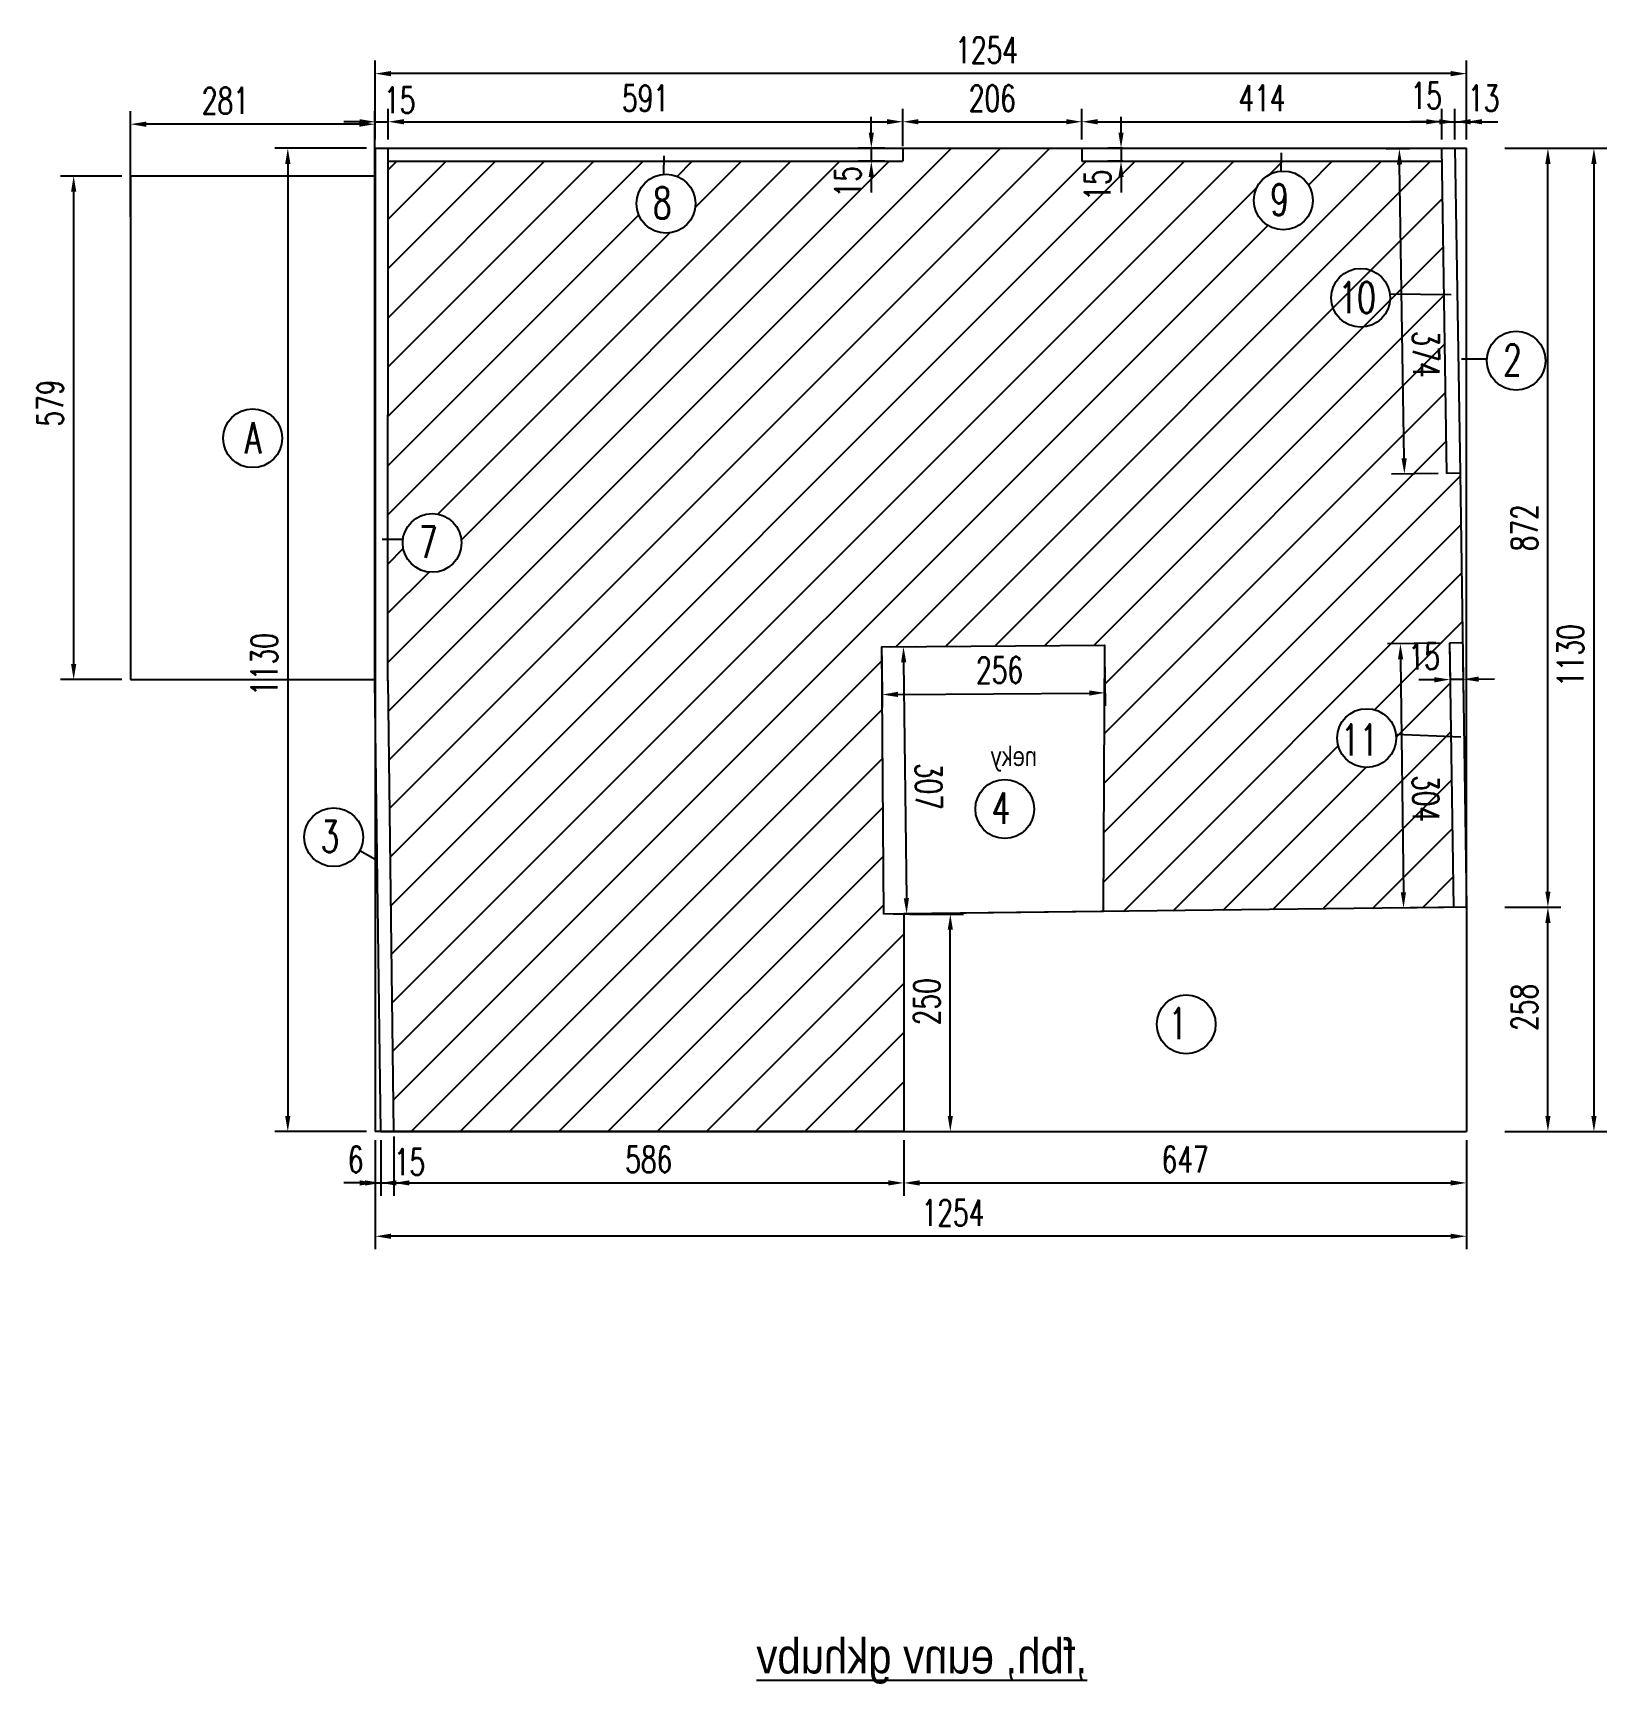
# Model space of a CAD drawing. Header units: millimetres. Extents: x -16827 to 578743, y -172057 to -159444.
# Drawn here: x -13167 to -11358, y -164292 to -162395 of the extents above; entities that cross this region are included whole.
import ezdxf
from ezdxf.enums import TextEntityAlignment as Align

# ---------------------------------------------------------------- set-up
doc = ezdxf.new("R2010")
doc.units = ezdxf.units.MM
doc.header["$LTSCALE"] = 50
doc.header["$MEASUREMENT"] = 0
doc.layers.get('0').update_dxf_attribs({"linetype": 'CONTINUOUS'})
doc.layers.get('DEFPOINTS').update_dxf_attribs({"linetype": 'CONTINUOUS'})
for name, color, linetype in [('$0$A-View 4', 8, 'CONTINUOUS'), ('A-Anno-Dim 100', 9, 'CONTINUOUS'), ('A-Anno-Text 100', 2, 'CONTINUOUS'), ('A-View 2', 2, 'CONTINUOUS'), ('CONT', 31, 'CONTINUOUS'), ('Line', 7, 'CONTINUOUS')]:
    doc.layers.add(name, color=color, linetype=linetype)
doc.styles.add('MGIL', font='michal_m.shx')
doc.styles.add('Rom_Dim', font='ROMANS.shx', dxfattribs={"width": 0.7})
doc.styles.add('TECHNO_M', font='TECHNO_M.SHX')
doc.dimstyles.new('M250', dxfattribs={"dimtxt": 30, "dimasz": 18, "dimexe": 15, "dimexo": 10, "dimgap": 12, "dimtad": 1, "dimdec": 0, "dimrnd": 0.1, "dimdsep": 46, "dimtxsty": 'Rom_Dim', "dimblk2": 'OBLIQUE', "dimcen": 0, "dimdle": 5, "dimclrd": 256, "dimclre": 256, "dimclrt": 256, "dimadec": 0, "dimazin": 0, "dimtfac": 1, "dimtdec": 0, "dimtmove": 1, "dimatfit": 0, "dimfxl": 1, "dimtolj": 1, "dimlwd": -1, "dimlwe": -1, "dimarcsym": 0})

# ---------------------------------------------------------------- blocks, each defined once
blk = doc.blocks.new('*D211')
at = {"layer": 'A-Anno-Dim 100', "transparency": 16777216}
for p, q in [((-12773.7, -163667.4), (-12773.7, -163731.4)), ((-12767.4, -163667.4), (-12767.4, -163731.4)), ((-12791.7, -163716.4), (-12809.7, -163716.4)), ((-12773.7, -163716.4), (-12767.4, -163716.4)), ((-12749.4, -163716.4), (-12731.4, -163716.4))]:
    blk.add_line(p, q, dxfattribs=at)
for points in [[(-12791.7, -163713.4), (-12791.7, -163719.4), (-12773.7, -163716.4)], [(-12749.4, -163713.4), (-12749.4, -163719.4), (-12767.4, -163716.4)]]:
    blk.add_solid(points, dxfattribs=at)
at = {"layer": 'DEFPOINTS', "color": 0, "transparency": 16777216}
for p in [(-12773.7, -163657.4), (-12767.4, -163657.4), (-12767.4, -163716.4)]:
    blk.add_point(p, dxfattribs=at)
at = {"layer": 'A-Anno-Dim 100', "transparency": 16777216, "insert": (-12796.2, -163689.4), "char_height": 30, "attachment_point": 5, "style": 'Rom_Dim'}
blk.add_mtext('\\A1;6', dxfattribs=at)
blk = doc.blocks.new('_OBLIQUE')
at = {"color": 0, "linetype": 'ByBlock'}
blk.add_line((-0.5, -0.5), (0.5, 0.5), dxfattribs=at)
blk = doc.blocks.new('*D212')
at = {"layer": 'A-Anno-Dim 100', "transparency": 16777216}
for p, q in [((-12767.4, -163667.4), (-12767.4, -163731.4)), ((-12752.4, -163663.1), (-12752.4, -163731.4)), ((-12785.4, -163716.4), (-12803.4, -163716.4)), ((-12767.4, -163716.4), (-12752.4, -163716.4)), ((-12734.4, -163716.4), (-12716.4, -163716.4))]:
    blk.add_line(p, q, dxfattribs=at)
for points in [[(-12785.4, -163713.4), (-12785.4, -163719.4), (-12767.4, -163716.4)], [(-12734.4, -163713.4), (-12734.4, -163719.4), (-12752.4, -163716.4)]]:
    blk.add_solid(points, dxfattribs=at)
at = {"layer": 'DEFPOINTS', "color": 0, "transparency": 16777216}
for p in [(-12767.4, -163657.4), (-12752.4, -163653.1), (-12752.4, -163716.4)]:
    blk.add_point(p, dxfattribs=at)
at = {"layer": 'A-Anno-Dim 100', "transparency": 16777216, "insert": (-12734.4, -163692.4), "char_height": 30, "attachment_point": 5, "style": 'Rom_Dim'}
blk.add_mtext('\\A1;15', dxfattribs=at)
blk = doc.blocks.new('*D213')
at = {"layer": 'A-Anno-Dim 100', "transparency": 16777216}
for p, q in [((-12752.4, -163663.1), (-12752.4, -163731.4)), ((-12166.2, -163667.4), (-12166.2, -163731.4)), ((-12734.4, -163716.4), (-12184.2, -163716.4))]:
    blk.add_line(p, q, dxfattribs=at)
for points in [[(-12734.4, -163713.4), (-12734.4, -163719.4), (-12752.4, -163716.4)], [(-12184.2, -163713.4), (-12184.2, -163719.4), (-12166.2, -163716.4)]]:
    blk.add_solid(points, dxfattribs=at)
at = {"layer": 'DEFPOINTS', "color": 0, "transparency": 16777216}
for p in [(-12752.4, -163653.1), (-12166.2, -163657.4), (-12166.2, -163716.4)]:
    blk.add_point(p, dxfattribs=at)
at = {"layer": 'A-Anno-Dim 100', "transparency": 16777216, "insert": (-12459.3, -163689.4), "char_height": 30, "attachment_point": 5, "style": 'Rom_Dim'}
blk.add_mtext('\\A1;586', dxfattribs=at)
blk = doc.blocks.new('*D214')
at = {"layer": 'A-Anno-Dim 100', "transparency": 16777216}
for p, q in [((-12166.2, -163667.4), (-12166.2, -163731.4)), ((-11519.6, -163667.4), (-11519.6, -163731.4)), ((-12148.2, -163716.4), (-11537.6, -163716.4))]:
    blk.add_line(p, q, dxfattribs=at)
for points in [[(-12148.2, -163713.4), (-12148.2, -163719.4), (-12166.2, -163716.4)], [(-11537.6, -163713.4), (-11537.6, -163719.4), (-11519.6, -163716.4)]]:
    blk.add_solid(points, dxfattribs=at)
at = {"layer": 'DEFPOINTS', "color": 0, "transparency": 16777216}
for p in [(-12166.2, -163657.4), (-11519.6, -163657.4), (-11519.6, -163716.4)]:
    blk.add_point(p, dxfattribs=at)
at = {"layer": 'A-Anno-Dim 100', "transparency": 16777216, "insert": (-11842.9, -163689.4), "char_height": 30, "attachment_point": 5, "style": 'Rom_Dim'}
blk.add_mtext('\\A1;647', dxfattribs=at)
blk = doc.blocks.new('*D215')
at = {"layer": 'A-Anno-Dim 100', "transparency": 16777216}
for p, q in [((-12773.7, -163667.4), (-12773.7, -163792.7)), ((-11519.6, -163667.4), (-11519.6, -163792.7)), ((-11537.6, -163777.7), (-12755.7, -163777.7))]:
    blk.add_line(p, q, dxfattribs=at)
for points in [[(-12755.7, -163774.7), (-12755.7, -163780.7), (-12773.7, -163777.7)], [(-11537.6, -163774.7), (-11537.6, -163780.7), (-11519.6, -163777.7)]]:
    blk.add_solid(points, dxfattribs=at)
at = {"layer": 'DEFPOINTS', "color": 0, "transparency": 16777216}
for p in [(-12773.7, -163657.4), (-11519.6, -163657.4), (-12773.7, -163777.7)]:
    blk.add_point(p, dxfattribs=at)
at = {"layer": 'A-Anno-Dim 100', "transparency": 16777216, "insert": (-12109.7, -163750.7), "char_height": 30, "attachment_point": 5, "style": 'Rom_Dim'}
blk.add_mtext('\\A1;1254', dxfattribs=at)
blk = doc.blocks.new('*D216')
at = {"layer": 'A-Anno-Dim 100', "transparency": 16777216}
for p, q in [((-12159.2, -163407.4), (-12097.8, -163407.4)), ((-12112.8, -163639.4), (-12112.8, -163425.4)), ((-12156.2, -163657.4), (-12097.8, -163657.4))]:
    blk.add_line(p, q, dxfattribs=at)
for points in [[(-12115.8, -163425.4), (-12109.8, -163425.4), (-12112.8, -163407.4)], [(-12115.8, -163639.4), (-12109.8, -163639.4), (-12112.8, -163657.4)]]:
    blk.add_solid(points, dxfattribs=at)
at = {"layer": 'DEFPOINTS', "color": 0, "transparency": 16777216}
for p in [(-12169.2, -163407.4), (-12112.8, -163407.4), (-12166.2, -163657.4)]:
    blk.add_point(p, dxfattribs=at)
at = {"layer": 'A-Anno-Dim 100', "transparency": 16777216, "insert": (-12139.8, -163508.2), "char_height": 30, "attachment_point": 5, "rotation": 90, "style": 'Rom_Dim'}
blk.add_mtext('\\A1;250', dxfattribs=at)
blk = doc.blocks.new('*D217')
at = {"layer": 'A-Anno-Dim 100', "transparency": 16777216}
for p, q in [((-11475.4, -163399.6), (-11411, -163399.6)), ((-11426, -163639.4), (-11426, -163417.6)), ((-11475.4, -163657.4), (-11411, -163657.4))]:
    blk.add_line(p, q, dxfattribs=at)
for points in [[(-11429, -163417.6), (-11423, -163417.6), (-11426, -163399.6)], [(-11429, -163639.4), (-11423, -163639.4), (-11426, -163657.4)]]:
    blk.add_solid(points, dxfattribs=at)
at = {"layer": 'DEFPOINTS', "color": 0, "transparency": 16777216}
for p in [(-11485.4, -163399.6), (-11426, -163399.6), (-11485.4, -163657.4)]:
    blk.add_point(p, dxfattribs=at)
at = {"layer": 'A-Anno-Dim 100', "transparency": 16777216, "insert": (-11453, -163514.6), "char_height": 30, "attachment_point": 5, "rotation": 90, "style": 'Rom_Dim'}
blk.add_mtext('\\A1;258', dxfattribs=at)
blk = doc.blocks.new('*D218')
at = {"layer": 'A-Anno-Dim 100', "transparency": 16777216}
for p, q in [((-11475.4, -162527.3), (-11411, -162527.3)), ((-11426, -163381.6), (-11426, -162545.3)), ((-11475.4, -163399.6), (-11411, -163399.6))]:
    blk.add_line(p, q, dxfattribs=at)
for points in [[(-11429, -162545.3), (-11423, -162545.3), (-11426, -162527.3)], [(-11429, -163381.6), (-11423, -163381.6), (-11426, -163399.6)]]:
    blk.add_solid(points, dxfattribs=at)
at = {"layer": 'DEFPOINTS', "color": 0, "transparency": 16777216}
for p in [(-11485.4, -162527.3), (-11426, -162527.3), (-11485.4, -163399.6)]:
    blk.add_point(p, dxfattribs=at)
at = {"layer": 'A-Anno-Dim 100', "transparency": 16777216, "insert": (-11453, -162963.5), "char_height": 30, "attachment_point": 5, "rotation": 90, "style": 'Rom_Dim'}
blk.add_mtext('\\A1;872', dxfattribs=at)
blk = doc.blocks.new('*D219')
at = {"layer": 'A-Anno-Dim 100', "transparency": 16777216}
for p, q in [((-11456.5, -162527.3), (-11358.1, -162527.3)), ((-11373.1, -162545.3), (-11373.1, -163639.4)), ((-11433.2, -163657.4), (-11358.1, -163657.4))]:
    blk.add_line(p, q, dxfattribs=at)
for points in [[(-11376.1, -162545.3), (-11370.1, -162545.3), (-11373.1, -162527.3)], [(-11376.1, -163639.4), (-11370.1, -163639.4), (-11373.1, -163657.4)]]:
    blk.add_solid(points, dxfattribs=at)
at = {"layer": 'DEFPOINTS', "color": 0, "transparency": 16777216}
for p in [(-11466.5, -162527.3), (-11443.2, -163657.4), (-11373.1, -163657.4)]:
    blk.add_point(p, dxfattribs=at)
at = {"layer": 'A-Anno-Dim 100', "transparency": 16777216, "insert": (-11400.1, -163110.4), "char_height": 30, "attachment_point": 5, "rotation": 90, "style": 'Rom_Dim'}
blk.add_mtext('\\A1;1130', dxfattribs=at)
blk = doc.blocks.new('*D220')
at = {"layer": 'A-Anno-Dim 100', "transparency": 16777216}
for p, q in [((-12773.7, -162517.3), (-12773.7, -162481.9)), ((-12758.7, -162517.3), (-12758.7, -162481.9)), ((-12791.7, -162496.9), (-12809.7, -162496.9)), ((-12773.7, -162496.9), (-12758.7, -162496.9)), ((-12740.7, -162496.9), (-12722.7, -162496.9))]:
    blk.add_line(p, q, dxfattribs=at)
for points in [[(-12791.7, -162493.9), (-12791.7, -162499.9), (-12773.7, -162496.9)], [(-12740.7, -162493.9), (-12740.7, -162499.9), (-12758.7, -162496.9)]]:
    blk.add_solid(points, dxfattribs=at)
at = {"layer": 'DEFPOINTS', "color": 0, "transparency": 16777216}
for p in [(-12758.7, -162496.9), (-12773.7, -162527.3), (-12758.7, -162527.3)]:
    blk.add_point(p, dxfattribs=at)
at = {"layer": 'A-Anno-Dim 100', "transparency": 16777216, "insert": (-12745.6, -162472.1), "char_height": 30, "attachment_point": 5, "style": 'Rom_Dim'}
blk.add_mtext('\\A1;15', dxfattribs=at)
blk = doc.blocks.new('*D221')
at = {"layer": 'A-Anno-Dim 100', "transparency": 16777216}
for p, q in [((-12758.7, -162517.3), (-12758.7, -162481.9)), ((-12167.5, -162524.9), (-12167.5, -162481.9)), ((-12740.7, -162496.9), (-12185.5, -162496.9))]:
    blk.add_line(p, q, dxfattribs=at)
for points in [[(-12740.7, -162493.9), (-12740.7, -162499.9), (-12758.7, -162496.9)], [(-12185.5, -162493.9), (-12185.5, -162499.9), (-12167.5, -162496.9)]]:
    blk.add_solid(points, dxfattribs=at)
at = {"layer": 'DEFPOINTS', "color": 0, "transparency": 16777216}
for p in [(-12167.5, -162496.9), (-12758.7, -162527.3), (-12167.5, -162534.9)]:
    blk.add_point(p, dxfattribs=at)
at = {"layer": 'A-Anno-Dim 100', "transparency": 16777216, "insert": (-12463.1, -162469.9), "char_height": 30, "attachment_point": 5, "style": 'Rom_Dim'}
blk.add_mtext('\\A1;591', dxfattribs=at)
blk = doc.blocks.new('*D222')
at = {"layer": 'A-Anno-Dim 100', "transparency": 16777216}
for p, q in [((-12167.5, -162524.9), (-12167.5, -162481.9)), ((-11961.5, -162517.3), (-11961.5, -162481.9)), ((-12149.5, -162496.9), (-11979.5, -162496.9))]:
    blk.add_line(p, q, dxfattribs=at)
for points in [[(-12149.5, -162493.9), (-12149.5, -162499.9), (-12167.5, -162496.9)], [(-11979.5, -162493.9), (-11979.5, -162499.9), (-11961.5, -162496.9)]]:
    blk.add_solid(points, dxfattribs=at)
at = {"layer": 'DEFPOINTS', "color": 0, "transparency": 16777216}
for p in [(-11961.5, -162496.9), (-12167.5, -162534.9), (-11961.5, -162527.3)]:
    blk.add_point(p, dxfattribs=at)
at = {"layer": 'A-Anno-Dim 100', "transparency": 16777216, "insert": (-12064.5, -162469.9), "char_height": 30, "attachment_point": 5, "style": 'Rom_Dim'}
blk.add_mtext('\\A1;206', dxfattribs=at)
blk = doc.blocks.new('*D120')
at = {"layer": 'A-Anno-Dim 100', "transparency": 16777216}
for p, q in [((-11961.5, -162517.3), (-11961.5, -162481.9)), ((-11547.8, -162517.3), (-11547.8, -162481.9)), ((-11943.5, -162496.9), (-11565.8, -162496.9))]:
    blk.add_line(p, q, dxfattribs=at)
for points in [[(-11943.5, -162493.9), (-11943.5, -162499.9), (-11961.5, -162496.9)], [(-11565.8, -162493.9), (-11565.8, -162499.9), (-11547.8, -162496.9)]]:
    blk.add_solid(points, dxfattribs=at)
at = {"layer": 'DEFPOINTS', "color": 0, "transparency": 16777216}
for p in [(-11547.8, -162496.9), (-11961.5, -162527.3), (-11547.8, -162527.3)]:
    blk.add_point(p, dxfattribs=at)
at = {"layer": 'A-Anno-Dim 100', "transparency": 16777216, "insert": (-11754.6, -162469.9), "char_height": 30, "attachment_point": 5, "style": 'Rom_Dim'}
blk.add_mtext('\\A1;414', dxfattribs=at)
blk = doc.blocks.new('*D121')
at = {"layer": 'A-Anno-Dim 100', "transparency": 16777216}
for p, q in [((-11547.8, -162517.3), (-11547.8, -162481.9)), ((-11532.8, -162517.3), (-11532.8, -162481.9)), ((-11565.8, -162496.9), (-11583.8, -162496.9)), ((-11547.8, -162496.9), (-11532.8, -162496.9)), ((-11514.8, -162496.9), (-11496.8, -162496.9))]:
    blk.add_line(p, q, dxfattribs=at)
for points in [[(-11565.8, -162493.9), (-11565.8, -162499.9), (-11547.8, -162496.9)], [(-11514.8, -162493.9), (-11514.8, -162499.9), (-11532.8, -162496.9)]]:
    blk.add_solid(points, dxfattribs=at)
at = {"layer": 'DEFPOINTS', "color": 0, "transparency": 16777216}
for p in [(-11532.8, -162496.9), (-11547.8, -162527.3), (-11532.8, -162527.3)]:
    blk.add_point(p, dxfattribs=at)
at = {"layer": 'A-Anno-Dim 100', "transparency": 16777216, "insert": (-11565.8, -162466.9), "char_height": 30, "attachment_point": 5, "style": 'Rom_Dim'}
blk.add_mtext('\\A1;15', dxfattribs=at)
blk = doc.blocks.new('*D122')
at = {"layer": 'A-Anno-Dim 100', "transparency": 16777216}
for p, q in [((-11532.8, -162517.3), (-11532.8, -162481.9)), ((-11519.6, -162517.3), (-11519.6, -162481.9)), ((-11550.8, -162496.9), (-11568.8, -162496.9)), ((-11532.8, -162496.9), (-11519.6, -162496.9)), ((-11501.6, -162496.9), (-11483.6, -162496.9))]:
    blk.add_line(p, q, dxfattribs=at)
for points in [[(-11550.8, -162493.9), (-11550.8, -162499.9), (-11532.8, -162496.9)], [(-11501.6, -162493.9), (-11501.6, -162499.9), (-11519.6, -162496.9)]]:
    blk.add_solid(points, dxfattribs=at)
at = {"layer": 'DEFPOINTS', "color": 0, "transparency": 16777216}
for p in [(-11519.6, -162496.9), (-11532.8, -162527.3), (-11519.6, -162527.3)]:
    blk.add_point(p, dxfattribs=at)
at = {"layer": 'A-Anno-Dim 100', "transparency": 16777216, "insert": (-11499.8, -162469.9), "char_height": 30, "attachment_point": 5, "style": 'Rom_Dim'}
blk.add_mtext('\\A1;13', dxfattribs=at)
blk = doc.blocks.new('*D123')
at = {"layer": 'A-Anno-Dim 100', "transparency": 16777216}
for p, q in [((-12773.7, -162517.3), (-12773.7, -162426.6)), ((-11537.6, -162441.6), (-12755.7, -162441.6)), ((-11519.6, -162517.3), (-11519.6, -162426.6))]:
    blk.add_line(p, q, dxfattribs=at)
for points in [[(-12755.7, -162438.6), (-12755.7, -162444.6), (-12773.7, -162441.6)], [(-11537.6, -162438.6), (-11537.6, -162444.6), (-11519.6, -162441.6)]]:
    blk.add_solid(points, dxfattribs=at)
at = {"layer": 'DEFPOINTS', "color": 0, "transparency": 16777216}
for p in [(-12773.7, -162441.6), (-12773.7, -162527.3), (-11519.6, -162527.3)]:
    blk.add_point(p, dxfattribs=at)
at = {"layer": 'A-Anno-Dim 100', "transparency": 16777216, "insert": (-12071.1, -162414.6), "char_height": 30, "attachment_point": 5, "style": 'Rom_Dim'}
blk.add_mtext('\\A1;1254', dxfattribs=at)
blk = doc.blocks.new('*D124')
at = {"layer": 'A-Anno-Dim 100', "transparency": 16777216}
for p, q in [((-12203.6, -162509.3), (-12203.6, -162491.3)), ((-12188.2, -162527.3), (-12218.6, -162527.3)), ((-12203.6, -162527.3), (-12203.6, -162542.3)), ((-12188.2, -162542.3), (-12218.6, -162542.3)), ((-12203.6, -162560.3), (-12203.6, -162578.3))]:
    blk.add_line(p, q, dxfattribs=at)
for points in [[(-12206.6, -162509.3), (-12200.6, -162509.3), (-12203.6, -162527.3)], [(-12206.6, -162560.3), (-12200.6, -162560.3), (-12203.6, -162542.3)]]:
    blk.add_solid(points, dxfattribs=at)
at = {"layer": 'DEFPOINTS', "color": 0, "transparency": 16777216}
for p in [(-12178.2, -162527.3), (-12203.6, -162542.3), (-12178.2, -162542.3)]:
    blk.add_point(p, dxfattribs=at)
at = {"layer": 'A-Anno-Dim 100', "transparency": 16777216, "insert": (-12230.6, -162565.8), "char_height": 30, "attachment_point": 5, "rotation": 90, "style": 'Rom_Dim'}
blk.add_mtext('\\A1;15', dxfattribs=at)
blk = doc.blocks.new('*D125')
at = {"layer": 'A-Anno-Dim 100', "transparency": 16777216}
for p, q in [((-11916.6, -162509.3), (-11916.6, -162491.3)), ((-11914.6, -162527.3), (-11931.6, -162527.3)), ((-11916.6, -162527.3), (-11916.6, -162542.3)), ((-11914.6, -162542.3), (-11931.6, -162542.3)), ((-11916.6, -162560.3), (-11916.6, -162578.3))]:
    blk.add_line(p, q, dxfattribs=at)
for points in [[(-11919.6, -162509.3), (-11913.6, -162509.3), (-11916.6, -162527.3)], [(-11919.6, -162560.3), (-11913.6, -162560.3), (-11916.6, -162542.3)]]:
    blk.add_solid(points, dxfattribs=at)
at = {"layer": 'DEFPOINTS', "color": 0, "transparency": 16777216}
for p in [(-11904.6, -162527.3), (-11916.6, -162542.3), (-11904.6, -162542.3)]:
    blk.add_point(p, dxfattribs=at)
at = {"layer": 'A-Anno-Dim 100', "transparency": 16777216, "insert": (-11943.6, -162569.7), "char_height": 30, "attachment_point": 5, "rotation": 90, "style": 'Rom_Dim'}
blk.add_mtext('\\A1;15', dxfattribs=at)
blk = doc.blocks.new('*D126')
at = {"layer": 'A-Anno-Dim 100', "transparency": 16777216}
for p, q in [((-12783.7, -162527.3), (-12889.2, -162527.3)), ((-12874.2, -162545.3), (-12874.2, -163639.4)), ((-12783.7, -163657.4), (-12889.2, -163657.4))]:
    blk.add_line(p, q, dxfattribs=at)
for points in [[(-12877.2, -162545.3), (-12871.2, -162545.3), (-12874.2, -162527.3)], [(-12877.2, -163639.4), (-12871.2, -163639.4), (-12874.2, -163657.4)]]:
    blk.add_solid(points, dxfattribs=at)
at = {"layer": 'DEFPOINTS', "color": 0, "transparency": 16777216}
for p in [(-12773.7, -162527.3), (-12874.2, -163657.4), (-12773.7, -163657.4)]:
    blk.add_point(p, dxfattribs=at)
at = {"layer": 'A-Anno-Dim 100', "transparency": 16777216, "insert": (-12901.2, -163120.5), "char_height": 30, "attachment_point": 5, "rotation": 90, "style": 'Rom_Dim'}
blk.add_mtext('\\A1;1130', dxfattribs=at)
blk = doc.blocks.new('*D127')
at = {"layer": 'A-Anno-Dim 100', "transparency": 16777216}
for p, q in [((-11935.4, -163108.5), (-11935, -163168.2)), ((-12191.4, -163110.4), (-12191, -163170.2)), ((-12173.1, -163155), (-11953.1, -163153.4))]:
    blk.add_line(p, q, dxfattribs=at)
for points in [[(-12173.1, -163152), (-12173.1, -163158), (-12191.1, -163155.2)], [(-11953.1, -163150.4), (-11953.1, -163156.4), (-11935.1, -163153.2)]]:
    blk.add_solid(points, dxfattribs=at)
at = {"layer": 'DEFPOINTS', "color": 0, "transparency": 16777216}
for p in [(-12191.5, -163100.4), (-11935.5, -163098.5), (-11935.1, -163153.2)]:
    blk.add_point(p, dxfattribs=at)
at = {"layer": 'A-Anno-Dim 100', "transparency": 16777216, "insert": (-12056.2, -163127.1), "char_height": 30, "attachment_point": 5, "rotation": 0.4288, "style": 'Rom_Dim'}
blk.add_mtext('\\A1;256', dxfattribs=at)
blk = doc.blocks.new('*D128')
at = {"layer": 'A-Anno-Dim 100', "transparency": 16777216}
for p, q in [((-12181.5, -163100.3), (-12151.6, -163100)), ((-12166.4, -163118.1), (-12163.3, -163389.2)), ((-12178, -163407.4), (-12148, -163407))]:
    blk.add_line(p, q, dxfattribs=at)
for points in [[(-12163.4, -163118.1), (-12169.4, -163118.2), (-12166.6, -163100.2)], [(-12160.3, -163389.1), (-12166.3, -163389.2), (-12163, -163407.2)]]:
    blk.add_solid(points, dxfattribs=at)
at = {"layer": 'DEFPOINTS', "color": 0, "transparency": 16777216}
for p in [(-12191.5, -163100.4), (-12188, -163407.5), (-12163, -163407.2)]:
    blk.add_point(p, dxfattribs=at)
at = {"layer": 'A-Anno-Dim 100', "transparency": 16777216, "insert": (-12137.7, -163260.7), "char_height": 30, "attachment_point": 5, "rotation": 270.6551, "style": 'Rom_Dim'}
blk.add_mtext('\\A1;307', dxfattribs=at)
blk = doc.blocks.new('*D129')
at = {"layer": 'A-Anno-Dim 100', "transparency": 16777216}
for p, q in [((-11538.9, -163106), (-11538.2, -163152.9)), ((-11523.9, -163105.7), (-11523.2, -163152.7)), ((-11556.5, -163138.2), (-11574.4, -163138.4)), ((-11523.5, -163137.7), (-11538.5, -163137.9)), ((-11505.5, -163137.4), (-11487.5, -163137.1))]:
    blk.add_line(p, q, dxfattribs=at)
for points in [[(-11556.5, -163135.2), (-11556.4, -163141.2), (-11538.5, -163137.9)], [(-11505.5, -163134.4), (-11505.4, -163140.4), (-11523.5, -163137.7)]]:
    blk.add_solid(points, dxfattribs=at)
at = {"layer": 'DEFPOINTS', "color": 0, "transparency": 16777216}
for p in [(-11539.1, -163096), (-11524.1, -163095.7), (-11538.5, -163137.9)]:
    blk.add_point(p, dxfattribs=at)
at = {"layer": 'A-Anno-Dim 100', "transparency": 16777216, "insert": (-11568.2, -163111.3), "char_height": 30, "attachment_point": 5, "rotation": 0.8476, "style": 'Rom_Dim'}
blk.add_mtext('\\A1;15', dxfattribs=at)
blk = doc.blocks.new('*D130')
at = {"layer": 'A-Anno-Dim 100', "transparency": 16777216}
for p, q in [((-11557.8, -162527.5), (-11611.7, -162528.3)), ((-11591.2, -162883.7), (-11596.5, -162546.1)), ((-11552, -162901.1), (-11605.9, -162902))]:
    blk.add_line(p, q, dxfattribs=at)
for points in [[(-11593.5, -162546), (-11599.5, -162546.1), (-11596.7, -162528.1)], [(-11588.2, -162883.7), (-11594.2, -162883.8), (-11590.9, -162901.7)]]:
    blk.add_solid(points, dxfattribs=at)
at = {"layer": 'DEFPOINTS', "color": 0, "transparency": 16777216}
for p in [(-11596.7, -162528.1), (-11547.8, -162527.3), (-11542, -162901)]:
    blk.add_point(p, dxfattribs=at)
at = {"layer": 'A-Anno-Dim 100', "transparency": 16777216, "insert": (-11566.1, -162763.9), "char_height": 30, "attachment_point": 5, "rotation": 270.8932, "style": 'Rom_Dim'}
blk.add_mtext('\\A1;374', dxfattribs=at)
blk = doc.blocks.new('*D131')
at = {"layer": 'A-Anno-Dim 100', "transparency": 16777216}
for p, q in [((-11549.1, -163096.1), (-11610.5, -163096.8)), ((-11595.3, -163114.6), (-11592.1, -163382.5)), ((-11545.4, -163399.9), (-11606.9, -163400.6))]:
    blk.add_line(p, q, dxfattribs=at)
for points in [[(-11592.3, -163114.6), (-11598.3, -163114.7), (-11595.5, -163096.6)], [(-11589.1, -163382.4), (-11595.1, -163382.5), (-11591.9, -163400.5)]]:
    blk.add_solid(points, dxfattribs=at)
at = {"layer": 'DEFPOINTS', "color": 0, "transparency": 16777216}
for p in [(-11539.1, -163096), (-11591.9, -163400.5), (-11535.4, -163399.8)]:
    blk.add_point(p, dxfattribs=at)
at = {"layer": 'A-Anno-Dim 100', "transparency": 16777216, "insert": (-11566.4, -163274.8), "char_height": 30, "attachment_point": 5, "rotation": 270.6874, "style": 'Rom_Dim'}
blk.add_mtext('\\A1;304', dxfattribs=at)
blk = doc.blocks.new('*D153')
at = {"layer": 'A-Anno-Dim 100', "transparency": 16777216}
for p, q in [((-13054.9, -162606.3), (-13054.9, -162484.7)), ((-12792.1, -162499.7), (-13036.9, -162499.7)), ((-12774.1, -162606.3), (-12774.1, -162484.7))]:
    blk.add_line(p, q, dxfattribs=at)
for points in [[(-13036.9, -162496.7), (-13036.9, -162502.7), (-13054.9, -162499.7)], [(-12792.1, -162496.7), (-12792.1, -162502.7), (-12774.1, -162499.7)]]:
    blk.add_solid(points, dxfattribs=at)
at = {"layer": 'DEFPOINTS', "color": 0, "transparency": 16777216}
for p in [(-13054.9, -162499.7), (-13054.9, -162616.3), (-12774.1, -162616.3)]:
    blk.add_point(p, dxfattribs=at)
at = {"layer": 'A-Anno-Dim 100', "transparency": 16777216, "insert": (-12946, -162472.7), "char_height": 30, "attachment_point": 5, "style": 'Rom_Dim'}
blk.add_mtext('\\A1;281', dxfattribs=at)
blk = doc.blocks.new('*D154')
at = {"layer": 'A-Anno-Dim 100', "transparency": 16777216}
for p, q in [((-13064.9, -162559.3), (-13135.3, -162559.3)), ((-13120.3, -162577.3), (-13120.3, -163120)), ((-13064.9, -163138), (-13135.3, -163138))]:
    blk.add_line(p, q, dxfattribs=at)
for points in [[(-13123.3, -162577.3), (-13117.3, -162577.3), (-13120.3, -162559.3)], [(-13123.3, -163120), (-13117.3, -163120), (-13120.3, -163138)]]:
    blk.add_solid(points, dxfattribs=at)
at = {"layer": 'DEFPOINTS', "color": 0, "transparency": 16777216}
for p in [(-13054.9, -162559.3), (-13120.3, -163138), (-13054.9, -163138)]:
    blk.add_point(p, dxfattribs=at)
at = {"layer": 'A-Anno-Dim 100', "transparency": 16777216, "insert": (-13147.3, -162820.2), "char_height": 30, "attachment_point": 5, "rotation": 90, "style": 'Rom_Dim'}
blk.add_mtext('\\A1;579', dxfattribs=at)

msp = doc.modelspace()

# ---------------------------------------------------------------- hatches: boundary and pattern name
at = {"layer": '$0$A-View 4'}
h = msp.add_hatch(dxfattribs=at)
h.set_pattern_fill('_USER', color=256, scale=40, angle=45, style=0, pattern_type=0)
h.set_pattern_definition([(45, (0, 0), (-28.284271, 28.284271), [])])
edge = h.paths.add_edge_path()
edge.add_line((-12000.5, -163099), (-11935.5, -163098.5))
edge.add_line((-11935.5, -163098.5), (-11937.2, -163404.6))
edge.add_line((-11937.2, -163404.6), (-11534.6, -163399.8))
edge.add_line((-11534.6, -163399.8), (-11537.5, -163204.1))
edge.add_line((-11537.5, -163204.1), (-11604.2, -163189.8))
edge.add_arc((-11634.3, -163205.2), 33.8, -2.5591, 27.1594, ccw=False)
edge.add_arc((-11634.3, -163205.2), 33.8, 182.1258, 357.4409, ccw=False)
edge.add_arc((-11634.3, -163205.2), 33.8, 27.1594, 182.1258, ccw=False)
edge.add_line((-11604.2, -163189.8), (-11537.5, -163204.1))
edge.add_line((-11537.5, -163204.1), (-11539.1, -163096))
edge.add_line((-11539.1, -163096), (-11524.1, -163095.7))
edge.add_line((-11524.1, -163095.7), (-11527, -162900.7))
edge.add_line((-11527, -162900.7), (-11542, -162901))
edge.add_line((-11542, -162901), (-11545.2, -162695.5))
edge.add_line((-11545.2, -162695.5), (-11607.7, -162694.8))
edge.add_arc((-11641.2, -162699.2), 33.8, 7.6114, 347.6896)
edge.add_arc((-11641.2, -162699.2), 33.8, 173.9987, 347.6896, ccw=False)
edge.add_arc((-11641.2, -162699.2), 33.8, 7.6114, 173.9987, ccw=False)
edge.add_line((-11607.7, -162694.8), (-11545.2, -162695.5))
edge.add_line((-11545.2, -162695.5), (-11547.5, -162542.3))
edge.add_line((-11547.5, -162542.3), (-11732.3, -162542.3))
edge.add_line((-11732.3, -162542.3), (-11732.5, -162553.6))
edge.add_arc((-11730.1, -162587.3), 33.8, 0, 94.0375, ccw=False)
edge.add_arc((-11730.1, -162587.3), 33.8, 180, 360, ccw=False)
edge.add_arc((-11730.1, -162587.3), 33.8, 94.0375, 180, ccw=False)
edge.add_line((-11732.5, -162553.6), (-11732.3, -162542.3))
edge.add_line((-11732.3, -162542.3), (-11961.5, -162542.3))
edge.add_line((-11961.5, -162542.3), (-11961.5, -162527.3))
edge.add_line((-11961.5, -162527.3), (-12167.5, -162527.3))
edge.add_line((-12167.5, -162527.3), (-12167.5, -162542.3))
edge.add_line((-12167.5, -162542.3), (-12441.7, -162542.3))
edge.add_line((-12441.7, -162542.3), (-12441.9, -162557.3))
edge.add_arc((-12439.5, -162591), 33.8, 0, 94.0375, ccw=False)
edge.add_arc((-12439.5, -162591), 33.8, -180, 0, ccw=False)
edge.add_arc((-12439.5, -162591), 33.8, 94.0375, 180, ccw=False)
edge.add_line((-12441.9, -162557.3), (-12441.7, -162542.3))
edge.add_line((-12441.7, -162542.3), (-12758.7, -162542.3))
edge.add_line((-12758.7, -162542.3), (-12759.1, -162977.1))
edge.add_line((-12759.1, -162977.1), (-12741.9, -162977.1))
edge.add_arc((-12708.3, -162980.9), 33.8, 0, 173.605, ccw=False)
edge.add_arc((-12708.3, -162980.9), 33.8, -186.395, 0, ccw=False)
edge.add_line((-12741.9, -162977.1), (-12758.9, -162979))
edge.add_line((-12758.9, -162979), (-12758.7, -163157.1))
edge.add_line((-12758.7, -163157.1), (-12752.6, -163657.4))
edge.add_line((-12752.6, -163657.4), (-12166.2, -163657.4))
edge.add_line((-12166.2, -163657.4), (-12166.2, -163617.2))
edge.add_line((-12166.2, -163617.2), (-12166.2, -163407.4))
edge.add_line((-12166.2, -163407.4), (-12189.2, -163407.5))
edge.add_line((-12189.2, -163407.5), (-12191.5, -163100.4))
edge.add_line((-12191.5, -163100.4), (-12135.5, -163100))
edge.add_line((-12135.5, -163100), (-12000.5, -163099))

# ---------------------------------------------------------------- linework, layer by layer
at = {"layer": 'A-Anno-Text 100'}
for p, q in [((-12441.9, -162557), (-12441.6, -162536.2)), ((-11732.5, -162553.2), (-11732.2, -162532.5)), ((-11607.7, -162694.8), (-11537.2, -162695.3)), ((-11496.2, -162769.8), (-11525.2, -162769.8)), ((-12741.9, -162977.1), (-12765.7, -162977.1)), ((-11600.8, -163200.8), (-11526.2, -163203.8)), ((-12791.3, -163334.3), (-12773.7, -163344.4))]:
    msp.add_line(p, q, dxfattribs=at)
for centre in [(-12439.5, -162591), (-11730.1, -162587.3), (-11641.2, -162699.2), (-11462.5, -162771.5), (-12914.6, -162860.6), (-12708.3, -162980.9), (-11634.3, -163205.2), (-12050.2, -163286.7), (-12821.5, -163319.1), (-11841.7, -163534.1)]:
    msp.add_circle(centre, 33.8, dxfattribs=at)
at = {"layer": 'A-View 2'}
for points in [[(-12767.4, -163657.4), (-12774, -163139.3), (-12773.7, -162527.3), (-11532.8, -162527.3), (-11527, -162900.6), (-11519.6, -163399.6), (-12166.2, -163407.3), (-12166.2, -163628.1), (-12166.2, -163657.4), (-12767.4, -163657.4)], [(-12189.2, -163407.5), (-12191.5, -163100.4), (-11935.5, -163098.5), (-11937.2, -163404.6), (-12189.2, -163407.5)]]:
    msp.add_lwpolyline(points, dxfattribs=at)
msp.add_lwpolyline([(-13054.9, -163138), (-12774.1, -163138), (-12774.1, -162559.3), (-13054.9, -162559.3)], close=True, dxfattribs=at)
at = {"layer": 'Line'}
for p, q in [((-12773.7, -162527.3), (-12773.7, -163657.4)), ((-12759.1, -163139.5), (-12758.7, -162527.3)), ((-12167.5, -162527.6), (-12167.5, -162542.3)), ((-11961.5, -162527.3), (-11961.5, -162542.3)), ((-11542, -162901), (-11547.8, -162527.3)), ((-11532.8, -162527.3), (-11519.6, -162527.3)), ((-11519.6, -163399.6), (-11519.6, -162527.3)), ((-12758.7, -162542.3), (-12167.6, -162542.3)), ((-11961.5, -162542.3), (-11547.5, -162542.3)), ((-11527, -162900.7), (-11542, -162901)), ((-11524.1, -163095.7), (-11539.1, -163096)), ((-11539.1, -163096), (-11534.6, -163399.8)), ((-12752.4, -163657.3), (-12759, -163139.1)), ((-11519.6, -163399.6), (-11519.6, -163657.4)), ((-12767.4, -163657.4), (-12773.7, -163657.4)), ((-12767.4, -163657.4), (-11519.6, -163657.4))]:
    msp.add_line(p, q, dxfattribs=at)

# ---------------------------------------------------------------- texts
at = {"layer": 'A-Anno-Dim 100', "style": 'MGIL', "text_generation_flag": 2, "width": 0.9}
msp.add_text('%%U,fbh, eunv gkhubv', height=40, dxfattribs=at).set_placement((-12335.6, -164280.1), align=Align.RIGHT)
at = {"layer": 'A-Anno-Text 100', "style": 'Rom_Dim', "width": 0.7}
for s, p in [('8', (-12433.1, -162608.1)), ('9', (-11723.6, -162604.4)), ('10', (-11623.7, -162716.8)), ('2', (-11456, -162788.6)), ('A', (-12904.3, -162878.2)), ('7', (-12701.8, -162998)), ('11', (-11621, -163225.3)), ('4', (-12043.7, -163303.8)), ('3', (-12815, -163336.2)), ('1', (-11840.5, -163551.2))]:
    msp.add_text(s, height=35.9, dxfattribs=at).set_placement(p, align=Align.RIGHT)
at = {"layer": 'CONT', "style": 'TECHNO_M', "text_generation_flag": 2}
msp.add_text('neky', height=22, dxfattribs=at).set_placement((-12013.2, -163237.2))

# ---------------------------------------------------------------- dimensions: what is measured, and where the dimension line sits
at = {"layer": 'A-Anno-Dim 100'}
for base, p1, p2, picture, middle in [((-12773.7, -162441.6), (-11519.6, -162527.3), (-12773.7, -162527.3), '*D123', (-12071.1, -162441.6)), ((-13054.9, -162499.7), (-12774.1, -162616.3), (-13054.9, -162616.3), '*D153', (-12946, -162499.7)), ((-12758.7, -162496.9), (-12773.7, -162527.3), (-12758.7, -162527.3), '*D220', (-12745.6, -162499.1)), ((-11532.8, -162496.9), (-11547.8, -162527.3), (-11532.8, -162527.3), '*D121', (-11565.8, -162493.9)), ((-11519.6, -162496.9), (-11532.8, -162527.3), (-11519.6, -162527.3), '*D122', (-11499.8, -162496.9)), ((-12767.4, -163716.4), (-12773.7, -163657.4), (-12767.4, -163657.4), '*D211', (-12796.2, -163716.4)), ((-12752.4, -163716.4), (-12767.4, -163657.4), (-12752.4, -163653.1), '*D212', (-12734.4, -163719.4)), ((-12773.7, -163777.7), (-11519.6, -163657.4), (-12773.7, -163657.4), '*D215', (-12109.7, -163777.7))]:
    dim = msp.add_linear_dim(base=base, p1=p1, p2=p2, dimstyle='M250', dxfattribs=at)
    dim.commit()
    dim.dimension.update_dxf_attribs({"geometry": picture, "text_midpoint": middle, "dimtype": 160})
for base, p1, p2, picture, middle in [((-12167.5, -162496.9), (-12758.7, -162527.3), (-12167.5, -162534.9), '*D221', (-12463.1, -162469.9)), ((-11961.5, -162496.9), (-12167.5, -162534.9), (-11961.5, -162527.3), '*D222', (-12064.5, -162469.9)), ((-11547.8, -162496.9), (-11961.5, -162527.3), (-11547.8, -162527.3), '*D120', (-11754.6, -162469.9)), ((-12166.2, -163716.4), (-12752.4, -163653.1), (-12166.2, -163657.4), '*D213', (-12459.3, -163689.4)), ((-11519.6, -163716.4), (-12166.2, -163657.4), (-11519.6, -163657.4), '*D214', (-11842.9, -163689.4))]:
    dim = msp.add_linear_dim(base=base, p1=p1, p2=p2, dimstyle='M250', dxfattribs=at)
    dim.commit()
    dim.dimension.update_dxf_attribs({"geometry": picture, "text_midpoint": middle})
for base, p1, p2, angle, picture, middle, dimtype in [((-12203.6, -162542.3), (-12178.2, -162527.3), (-12178.2, -162542.3), 90, '*D124', (-12203.6, -162565.8), 160), ((-11916.6, -162542.3), (-11904.6, -162527.3), (-11904.6, -162542.3), 90, '*D125', (-11916.6, -162569.7), 160), ((-12874.2, -163657.4), (-12773.7, -162527.3), (-12773.7, -163657.4), 90, '*D126', (-12874.2, -163120.5), 160), ((-11596.7, -162528.1), (-11542, -162901), (-11547.8, -162527.3), 90.8932, '*D130', (-11593.1, -162764.3), 161), ((-11373.1, -163657.4), (-11466.5, -162527.3), (-11443.2, -163657.4), 90, '*D219', (-11373.1, -163110.4), 160), ((-13120.3, -163138), (-13054.9, -162559.3), (-13054.9, -163138), 90, '*D154', (-13120.3, -162820.2), 160), ((-11935.1, -163153.2), (-12191.5, -163100.4), (-11935.5, -163098.5), 0.4288, '*D127', (-12056, -163154.1), 161), ((-12163, -163407.2), (-12191.5, -163100.4), (-12188, -163407.5), 270.6551, '*D128', (-12164.7, -163261), 161), ((-11591.9, -163400.5), (-11539.1, -163096), (-11535.4, -163399.8), 270.6874, '*D131', (-11593.4, -163275.2), 161), ((-11538.5, -163137.9), (-11524.1, -163095.7), (-11539.1, -163096), 180.8476, '*D129', (-11567.8, -163138.3), 161), ((-12112.8, -163407.4), (-12166.2, -163657.4), (-12169.2, -163407.4), 90, '*D216', (-12112.8, -163508.2), 160), ((-11426, -163399.6), (-11485.4, -163657.4), (-11485.4, -163399.6), 90, '*D217', (-11426, -163514.6), 160)]:
    dim = msp.add_linear_dim(base=base, p1=p1, p2=p2, angle=angle, dimstyle='M250', dxfattribs=at)
    dim.commit()
    dim.dimension.update_dxf_attribs({"geometry": picture, "text_midpoint": middle, "dimtype": dimtype})
dim = msp.add_linear_dim(base=(-11426, -162527.3), p1=(-11485.4, -163399.6), p2=(-11485.4, -162527.3), angle=90, dimstyle='M250', dxfattribs=at)
dim.commit()
dim.dimension.update_dxf_attribs({"geometry": '*D218', "text_midpoint": (-11453, -162963.5)})

doc.saveas('drawing.dxf')
